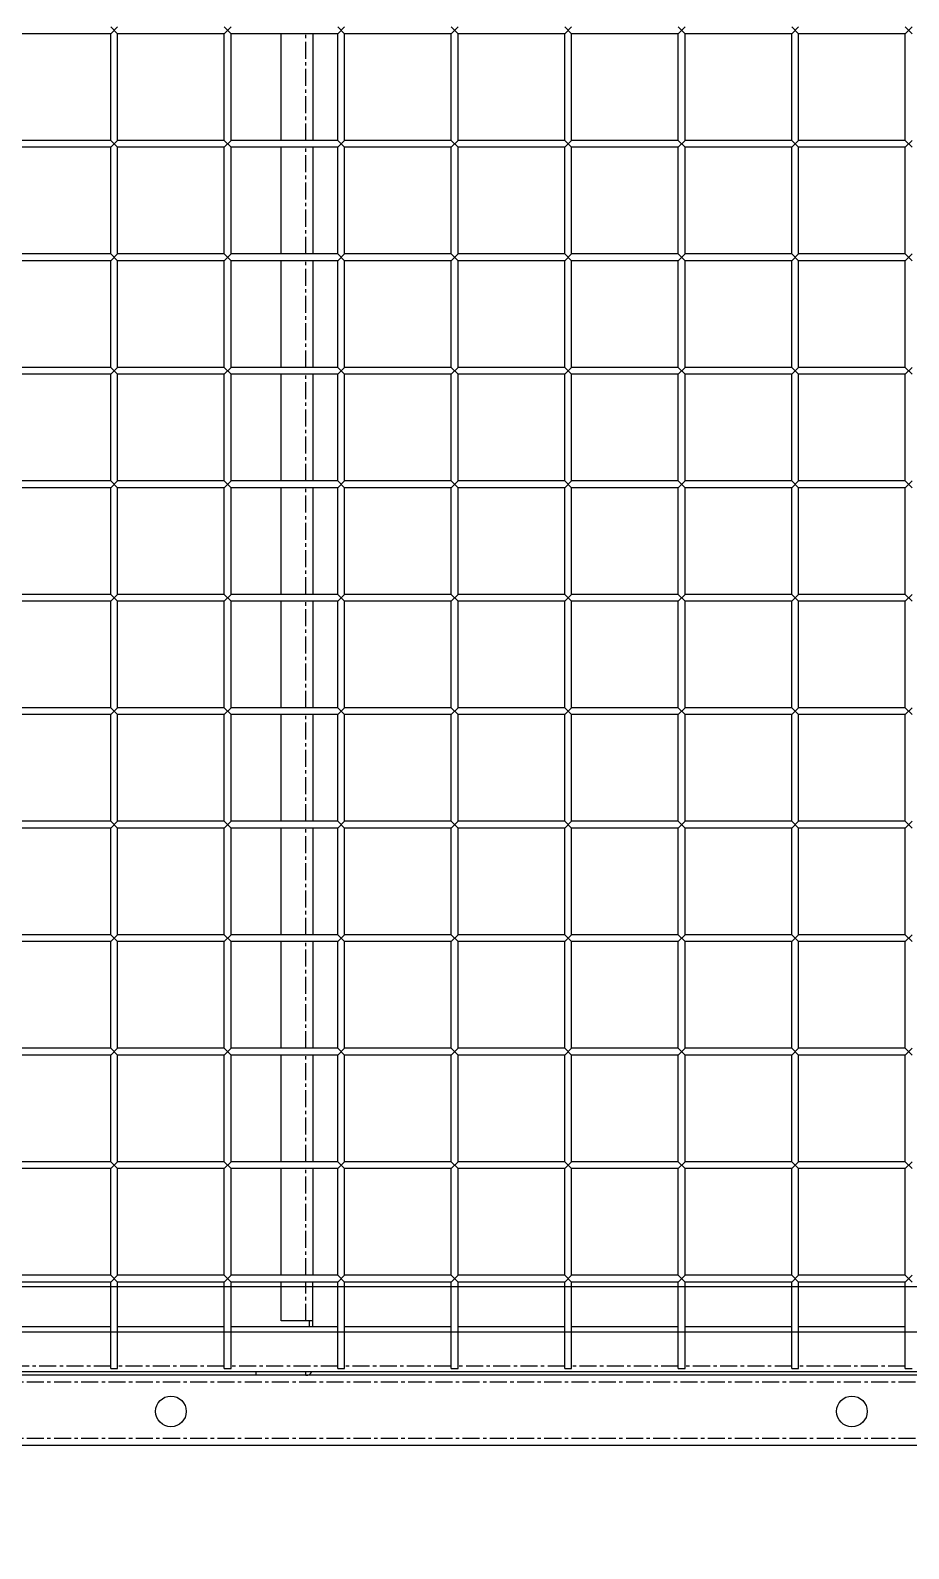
# Model space of a CAD drawing. Header units: millimetres. Extents: x -198529 to 244266, y -64 to 158464.
# Drawn here: x -145240 to -144853, y 94488 to 95157 of the extents above; entities that cross this region are included whole.
import ezdxf

# ---------------------------------------------------------------- set-up
doc = ezdxf.new("R2010")
doc.units = ezdxf.units.MM
doc.linetypes.add('CENTER', pattern=[12, 7.5, -1.5, 1.5, -1.5])
doc.layers.add('0-DCC', color=30, linetype='Continuous')
doc.layers.add('0-DCC-STRUC', color=180, linetype='Continuous')

# ---------------------------------------------------------------- blocks, each defined once
blk = doc.blocks.new('DCC2850x2600(左)')
at = {"color": 0, "linetype": 'Continuous'}
for p, q in [((49013.5, -73853.48), (49016.5, -73856.48)), ((49013.5, -73856.48), (49016.5, -73853.48)), ((49063.5, -73853.48), (49066.5, -73856.48)), ((49063.5, -73856.48), (49066.5, -73853.48)), ((49113.5, -73853.48), (49116.5, -73856.48)), ((49113.5, -73856.48), (49116.5, -73853.48)), ((49163.5, -73853.48), (49166.5, -73856.48)), ((49163.5, -73856.48), (49166.5, -73853.48)), ((49213.5, -73853.48), (49216.5, -73856.48)), ((49213.5, -73856.48), (49216.5, -73853.48)), ((49263.5, -73853.48), (49266.5, -73856.48)), ((49263.5, -73856.48), (49266.5, -73853.48)), ((49313.5, -73853.48), (49316.5, -73856.48)), ((49313.5, -73856.48), (49316.5, -73853.48)), ((49363.5, -73853.48), (49366.5, -73856.48)), ((49363.5, -73856.48), (49366.5, -73853.48)), ((49013.5, -73856.48), (48966.5, -73856.48)), ((49013.5, -73903.48), (49013.5, -73856.48)), ((49016.5, -73903.48), (49016.5, -73856.48)), ((49063.5, -73856.48), (49016.5, -73856.48)), ((49063.5, -73903.48), (49063.5, -73856.48)), ((49066.5, -73903.48), (49066.5, -73856.48)), ((49113.5, -73856.48), (49066.5, -73856.48)), ((49088.5, -73903.48), (49088.5, -73856.48)), ((49102.5, -73856.48), (49102.5, -73903.48)), ((49113.5, -73903.48), (49113.5, -73856.48)), ((49116.5, -73903.48), (49116.5, -73856.48)), ((49163.5, -73856.48), (49116.5, -73856.48)), ((49163.5, -73903.48), (49163.5, -73856.48)), ((49166.5, -73903.48), (49166.5, -73856.48)), ((49213.5, -73856.48), (49166.5, -73856.48)), ((49213.5, -73903.48), (49213.5, -73856.48)), ((49263.5, -73856.48), (49216.5, -73856.48)), ((49216.5, -73903.48), (49216.5, -73856.48)), ((49263.5, -73903.48), (49263.5, -73856.48)), ((49313.5, -73856.48), (49266.5, -73856.48)), ((49266.5, -73903.48), (49266.5, -73856.48)), ((49313.5, -73903.48), (49313.5, -73856.48)), ((49363.5, -73856.48), (49316.5, -73856.48)), ((49316.5, -73903.48), (49316.5, -73856.48)), ((49363.5, -73903.48), (49363.5, -73856.48)), ((49013.5, -73903.48), (48966.5, -73903.48)), ((49013.5, -73906.48), (48966.5, -73906.48)), ((49013.5, -73903.48), (49016.5, -73906.48)), ((49013.5, -73906.48), (49016.5, -73903.48)), ((49013.5, -73953.48), (49013.5, -73906.48)), ((49063.5, -73903.48), (49016.5, -73903.48)), ((49016.5, -73953.48), (49016.5, -73906.48)), ((49063.5, -73906.48), (49016.5, -73906.48)), ((49063.5, -73903.48), (49066.5, -73906.48)), ((49063.5, -73906.48), (49066.5, -73903.48)), ((49063.5, -73953.48), (49063.5, -73906.48)), ((49113.5, -73903.48), (49066.5, -73903.48)), ((49113.5, -73906.48), (49066.5, -73906.48)), ((49066.5, -73953.48), (49066.5, -73906.48)), ((49088.5, -73953.48), (49088.5, -73906.48)), ((49102.5, -73906.48), (49102.5, -73953.48)), ((49113.5, -73903.48), (49116.5, -73906.48)), ((49113.5, -73906.48), (49116.5, -73903.48)), ((49113.5, -73953.48), (49113.5, -73906.48)), ((49163.5, -73903.48), (49116.5, -73903.48)), ((49163.5, -73906.48), (49116.5, -73906.48)), ((49116.5, -73953.48), (49116.5, -73906.48)), ((49163.5, -73903.48), (49166.5, -73906.48)), ((49163.5, -73906.48), (49166.5, -73903.48)), ((49163.5, -73953.48), (49163.5, -73906.48)), ((49213.5, -73903.48), (49166.5, -73903.48)), ((49213.5, -73906.48), (49166.5, -73906.48)), ((49166.5, -73953.48), (49166.5, -73906.48)), ((49213.5, -73903.48), (49216.5, -73906.48)), ((49213.5, -73906.48), (49216.5, -73903.48)), ((49213.5, -73953.48), (49213.5, -73906.48)), ((49263.5, -73903.48), (49216.5, -73903.48)), ((49263.5, -73906.48), (49216.5, -73906.48)), ((49216.5, -73953.48), (49216.5, -73906.48)), ((49263.5, -73903.48), (49266.5, -73906.48)), ((49263.5, -73906.48), (49266.5, -73903.48)), ((49263.5, -73953.48), (49263.5, -73906.48)), ((49313.5, -73903.48), (49266.5, -73903.48)), ((49313.5, -73906.48), (49266.5, -73906.48)), ((49266.5, -73953.48), (49266.5, -73906.48)), ((49313.5, -73903.48), (49316.5, -73906.48)), ((49313.5, -73906.48), (49316.5, -73903.48)), ((49313.5, -73953.48), (49313.5, -73906.48)), ((49363.5, -73903.48), (49316.5, -73903.48)), ((49363.5, -73906.48), (49316.5, -73906.48)), ((49316.5, -73953.48), (49316.5, -73906.48)), ((49363.5, -73903.48), (49366.5, -73906.48)), ((49363.5, -73906.48), (49366.5, -73903.48)), ((49363.5, -73953.48), (49363.5, -73906.48)), ((49013.5, -73953.48), (48966.5, -73953.48)), ((49013.5, -73953.48), (49016.5, -73956.48)), ((49013.5, -73956.48), (49016.5, -73953.48)), ((49063.5, -73953.48), (49016.5, -73953.48)), ((49063.5, -73953.48), (49066.5, -73956.48)), ((49063.5, -73956.48), (49066.5, -73953.48)), ((49113.5, -73953.48), (49066.5, -73953.48)), ((49113.5, -73953.48), (49116.5, -73956.48)), ((49113.5, -73956.48), (49116.5, -73953.48)), ((49163.5, -73953.48), (49116.5, -73953.48)), ((49163.5, -73953.48), (49166.5, -73956.48)), ((49163.5, -73956.48), (49166.5, -73953.48)), ((49213.5, -73953.48), (49166.5, -73953.48)), ((49213.5, -73953.48), (49216.5, -73956.48)), ((49213.5, -73956.48), (49216.5, -73953.48)), ((49263.5, -73953.48), (49216.5, -73953.48)), ((49263.5, -73953.48), (49266.5, -73956.48)), ((49263.5, -73956.48), (49266.5, -73953.48)), ((49313.5, -73953.48), (49266.5, -73953.48)), ((49313.5, -73953.48), (49316.5, -73956.48)), ((49313.5, -73956.48), (49316.5, -73953.48)), ((49363.5, -73953.48), (49316.5, -73953.48)), ((49363.5, -73953.48), (49366.5, -73956.48)), ((49363.5, -73956.48), (49366.5, -73953.48)), ((49013.5, -73956.48), (48966.5, -73956.48)), ((49013.5, -74003.48), (49013.5, -73956.48)), ((49016.5, -74003.48), (49016.5, -73956.48)), ((49063.5, -73956.48), (49016.5, -73956.48)), ((49063.5, -74003.48), (49063.5, -73956.48)), ((49113.5, -73956.48), (49066.5, -73956.48)), ((49066.5, -74003.48), (49066.5, -73956.48)), ((49088.5, -74003.48), (49088.5, -73956.48)), ((49102.5, -73956.48), (49102.5, -74003.48)), ((49113.5, -74003.48), (49113.5, -73956.48)), ((49163.5, -73956.48), (49116.5, -73956.48)), ((49116.5, -74003.48), (49116.5, -73956.48)), ((49163.5, -74003.48), (49163.5, -73956.48)), ((49213.5, -73956.48), (49166.5, -73956.48)), ((49166.5, -74003.48), (49166.5, -73956.48)), ((49213.5, -74003.48), (49213.5, -73956.48)), ((49263.5, -73956.48), (49216.5, -73956.48)), ((49216.5, -74003.48), (49216.5, -73956.48)), ((49263.5, -74003.48), (49263.5, -73956.48)), ((49313.5, -73956.48), (49266.5, -73956.48)), ((49266.5, -74003.48), (49266.5, -73956.48)), ((49313.5, -74003.48), (49313.5, -73956.48)), ((49363.5, -73956.48), (49316.5, -73956.48)), ((49316.5, -74003.48), (49316.5, -73956.48)), ((49363.5, -74003.48), (49363.5, -73956.48)), ((49013.5, -74003.48), (48966.5, -74003.48)), ((49013.5, -74006.48), (48966.5, -74006.48)), ((49013.5, -74003.48), (49016.5, -74006.48)), ((49013.5, -74006.48), (49016.5, -74003.48)), ((49013.5, -74053.48), (49013.5, -74006.48)), ((49063.5, -74003.48), (49016.5, -74003.48)), ((49016.5, -74053.48), (49016.5, -74006.48)), ((49063.5, -74006.48), (49016.5, -74006.48)), ((49063.5, -74003.48), (49066.5, -74006.48)), ((49063.5, -74006.48), (49066.5, -74003.48)), ((49063.5, -74053.48), (49063.5, -74006.48)), ((49113.5, -74003.48), (49066.5, -74003.48)), ((49113.5, -74006.48), (49066.5, -74006.48)), ((49066.5, -74053.48), (49066.5, -74006.48)), ((49088.5, -74053.48), (49088.5, -74006.48)), ((49102.5, -74006.48), (49102.5, -74053.48)), ((49113.5, -74003.48), (49116.5, -74006.48)), ((49113.5, -74006.48), (49116.5, -74003.48)), ((49113.5, -74053.48), (49113.5, -74006.48)), ((49163.5, -74003.48), (49116.5, -74003.48)), ((49163.5, -74006.48), (49116.5, -74006.48)), ((49116.5, -74053.48), (49116.5, -74006.48)), ((49163.5, -74003.48), (49166.5, -74006.48)), ((49163.5, -74006.48), (49166.5, -74003.48)), ((49163.5, -74053.48), (49163.5, -74006.48)), ((49213.5, -74003.48), (49166.5, -74003.48)), ((49213.5, -74006.48), (49166.5, -74006.48)), ((49166.5, -74053.48), (49166.5, -74006.48)), ((49213.5, -74003.48), (49216.5, -74006.48)), ((49213.5, -74006.48), (49216.5, -74003.48)), ((49213.5, -74053.48), (49213.5, -74006.48)), ((49263.5, -74003.48), (49216.5, -74003.48)), ((49263.5, -74006.48), (49216.5, -74006.48)), ((49216.5, -74053.48), (49216.5, -74006.48)), ((49263.5, -74003.48), (49266.5, -74006.48)), ((49263.5, -74006.48), (49266.5, -74003.48)), ((49263.5, -74053.48), (49263.5, -74006.48)), ((49313.5, -74003.48), (49266.5, -74003.48)), ((49313.5, -74006.48), (49266.5, -74006.48)), ((49266.5, -74053.48), (49266.5, -74006.48)), ((49313.5, -74003.48), (49316.5, -74006.48)), ((49313.5, -74006.48), (49316.5, -74003.48)), ((49313.5, -74053.48), (49313.5, -74006.48)), ((49363.5, -74003.48), (49316.5, -74003.48)), ((49363.5, -74006.48), (49316.5, -74006.48)), ((49316.5, -74053.48), (49316.5, -74006.48)), ((49363.5, -74003.48), (49366.5, -74006.48)), ((49363.5, -74006.48), (49366.5, -74003.48)), ((49363.5, -74053.48), (49363.5, -74006.48)), ((49013.5, -74053.48), (48966.5, -74053.48)), ((49013.5, -74053.48), (49016.5, -74056.48)), ((49013.5, -74056.48), (49016.5, -74053.48)), ((49063.5, -74053.48), (49016.5, -74053.48)), ((49063.5, -74053.48), (49066.5, -74056.48)), ((49063.5, -74056.48), (49066.5, -74053.48)), ((49113.5, -74053.48), (49066.5, -74053.48)), ((49113.5, -74053.48), (49116.5, -74056.48)), ((49113.5, -74056.48), (49116.5, -74053.48)), ((49163.5, -74053.48), (49116.5, -74053.48)), ((49163.5, -74053.48), (49166.5, -74056.48)), ((49163.5, -74056.48), (49166.5, -74053.48)), ((49213.5, -74053.48), (49166.5, -74053.48)), ((49213.5, -74053.48), (49216.5, -74056.48)), ((49213.5, -74056.48), (49216.5, -74053.48)), ((49263.5, -74053.48), (49216.5, -74053.48)), ((49263.5, -74053.48), (49266.5, -74056.48)), ((49263.5, -74056.48), (49266.5, -74053.48)), ((49313.5, -74053.48), (49266.5, -74053.48)), ((49313.5, -74053.48), (49316.5, -74056.48)), ((49313.5, -74056.48), (49316.5, -74053.48)), ((49363.5, -74053.48), (49316.5, -74053.48)), ((49363.5, -74053.48), (49366.5, -74056.48)), ((49363.5, -74056.48), (49366.5, -74053.48)), ((49013.5, -74056.48), (48966.5, -74056.48)), ((49013.5, -74103.48), (49013.5, -74056.48)), ((49063.5, -74056.48), (49016.5, -74056.48)), ((49016.5, -74103.48), (49016.5, -74056.48)), ((49063.5, -74103.48), (49063.5, -74056.48)), ((49113.5, -74056.48), (49066.5, -74056.48)), ((49066.5, -74103.48), (49066.5, -74056.48)), ((49088.5, -74103.48), (49088.5, -74056.48)), ((49102.5, -74056.48), (49102.5, -74103.48)), ((49113.5, -74103.48), (49113.5, -74056.48)), ((49163.5, -74056.48), (49116.5, -74056.48)), ((49116.5, -74103.48), (49116.5, -74056.48)), ((49163.5, -74103.48), (49163.5, -74056.48)), ((49213.5, -74056.48), (49166.5, -74056.48)), ((49166.5, -74103.48), (49166.5, -74056.48)), ((49213.5, -74103.48), (49213.5, -74056.48)), ((49263.5, -74056.48), (49216.5, -74056.48)), ((49216.5, -74103.48), (49216.5, -74056.48)), ((49263.5, -74103.48), (49263.5, -74056.48)), ((49313.5, -74056.48), (49266.5, -74056.48)), ((49266.5, -74103.48), (49266.5, -74056.48)), ((49313.5, -74103.48), (49313.5, -74056.48)), ((49363.5, -74056.48), (49316.5, -74056.48)), ((49316.5, -74103.48), (49316.5, -74056.48)), ((49363.5, -74103.48), (49363.5, -74056.48)), ((49013.5, -74103.48), (48966.5, -74103.48)), ((49013.5, -74106.48), (48966.5, -74106.48)), ((49013.5, -74103.48), (49016.5, -74106.48)), ((49013.5, -74106.48), (49016.5, -74103.48)), ((49013.5, -74153.48), (49013.5, -74106.48)), ((49063.5, -74103.48), (49016.5, -74103.48)), ((49063.5, -74106.48), (49016.5, -74106.48)), ((49016.5, -74153.48), (49016.5, -74106.48)), ((49063.5, -74103.48), (49066.5, -74106.48)), ((49063.5, -74106.48), (49066.5, -74103.48)), ((49063.5, -74153.48), (49063.5, -74106.48)), ((49113.5, -74103.48), (49066.5, -74103.48)), ((49113.5, -74106.48), (49066.5, -74106.48)), ((49066.5, -74153.48), (49066.5, -74106.48)), ((49088.5, -74153.48), (49088.5, -74106.48)), ((49102.5, -74106.48), (49102.5, -74153.48)), ((49113.5, -74103.48), (49116.5, -74106.48)), ((49113.5, -74106.48), (49116.5, -74103.48)), ((49113.5, -74153.48), (49113.5, -74106.48)), ((49163.5, -74103.48), (49116.5, -74103.48)), ((49163.5, -74106.48), (49116.5, -74106.48)), ((49116.5, -74153.48), (49116.5, -74106.48)), ((49163.5, -74103.48), (49166.5, -74106.48)), ((49163.5, -74106.48), (49166.5, -74103.48)), ((49163.5, -74153.48), (49163.5, -74106.48)), ((49213.5, -74103.48), (49166.5, -74103.48)), ((49213.5, -74106.48), (49166.5, -74106.48)), ((49166.5, -74153.48), (49166.5, -74106.48)), ((49213.5, -74103.48), (49216.5, -74106.48)), ((49213.5, -74106.48), (49216.5, -74103.48)), ((49213.5, -74153.48), (49213.5, -74106.48)), ((49263.5, -74103.48), (49216.5, -74103.48)), ((49263.5, -74106.48), (49216.5, -74106.48)), ((49216.5, -74153.48), (49216.5, -74106.48)), ((49263.5, -74103.48), (49266.5, -74106.48)), ((49263.5, -74106.48), (49266.5, -74103.48)), ((49263.5, -74153.48), (49263.5, -74106.48)), ((49313.5, -74103.48), (49266.5, -74103.48)), ((49313.5, -74106.48), (49266.5, -74106.48)), ((49266.5, -74153.48), (49266.5, -74106.48)), ((49313.5, -74103.48), (49316.5, -74106.48)), ((49313.5, -74106.48), (49316.5, -74103.48)), ((49313.5, -74153.48), (49313.5, -74106.48)), ((49363.5, -74103.48), (49316.5, -74103.48)), ((49363.5, -74106.48), (49316.5, -74106.48)), ((49316.5, -74153.48), (49316.5, -74106.48)), ((49363.5, -74103.48), (49366.5, -74106.48)), ((49363.5, -74106.48), (49366.5, -74103.48)), ((49363.5, -74153.48), (49363.5, -74106.48)), ((49013.5, -74153.48), (48966.5, -74153.48)), ((49013.5, -74153.48), (49016.5, -74156.48)), ((49013.5, -74156.48), (49016.5, -74153.48)), ((49063.5, -74153.48), (49016.5, -74153.48)), ((49063.5, -74153.48), (49066.5, -74156.48)), ((49063.5, -74156.48), (49066.5, -74153.48)), ((49113.5, -74153.48), (49066.5, -74153.48)), ((49113.5, -74153.48), (49116.5, -74156.48)), ((49113.5, -74156.48), (49116.5, -74153.48)), ((49163.5, -74153.48), (49116.5, -74153.48)), ((49163.5, -74153.48), (49166.5, -74156.48)), ((49163.5, -74156.48), (49166.5, -74153.48)), ((49213.5, -74153.48), (49166.5, -74153.48)), ((49213.5, -74153.48), (49216.5, -74156.48)), ((49213.5, -74156.48), (49216.5, -74153.48)), ((49263.5, -74153.48), (49216.5, -74153.48)), ((49263.5, -74153.48), (49266.5, -74156.48)), ((49263.5, -74156.48), (49266.5, -74153.48)), ((49313.5, -74153.48), (49266.5, -74153.48)), ((49313.5, -74153.48), (49316.5, -74156.48)), ((49313.5, -74156.48), (49316.5, -74153.48)), ((49363.5, -74153.48), (49316.5, -74153.48)), ((49363.5, -74153.48), (49366.5, -74156.48)), ((49363.5, -74156.48), (49366.5, -74153.48)), ((49013.5, -74156.48), (48966.5, -74156.48)), ((49013.5, -74203.48), (49013.5, -74156.48)), ((49063.5, -74156.48), (49016.5, -74156.48)), ((49016.5, -74203.48), (49016.5, -74156.48)), ((49063.5, -74203.48), (49063.5, -74156.48)), ((49113.5, -74156.48), (49066.5, -74156.48)), ((49066.5, -74203.48), (49066.5, -74156.48)), ((49088.5, -74203.48), (49088.5, -74156.48)), ((49102.5, -74156.48), (49102.5, -74203.48)), ((49113.5, -74203.48), (49113.5, -74156.48)), ((49163.5, -74156.48), (49116.5, -74156.48)), ((49116.5, -74203.48), (49116.5, -74156.48)), ((49163.5, -74203.48), (49163.5, -74156.48)), ((49213.5, -74156.48), (49166.5, -74156.48)), ((49166.5, -74203.48), (49166.5, -74156.48)), ((49213.5, -74203.48), (49213.5, -74156.48)), ((49263.5, -74156.48), (49216.5, -74156.48)), ((49216.5, -74203.48), (49216.5, -74156.48)), ((49263.5, -74203.48), (49263.5, -74156.48)), ((49313.5, -74156.48), (49266.5, -74156.48)), ((49266.5, -74203.48), (49266.5, -74156.48)), ((49313.5, -74203.48), (49313.5, -74156.48)), ((49363.5, -74156.48), (49316.5, -74156.48)), ((49316.5, -74203.48), (49316.5, -74156.48)), ((49363.5, -74203.48), (49363.5, -74156.48)), ((49013.5, -74203.48), (48966.5, -74203.48)), ((49013.5, -74206.48), (48966.5, -74206.48)), ((49013.5, -74203.48), (49016.5, -74206.48)), ((49013.5, -74206.48), (49016.5, -74203.48)), ((49013.5, -74253.48), (49013.5, -74206.48)), ((49063.5, -74203.48), (49016.5, -74203.48)), ((49063.5, -74206.48), (49016.5, -74206.48)), ((49016.5, -74253.48), (49016.5, -74206.48)), ((49063.5, -74203.48), (49066.5, -74206.48)), ((49063.5, -74206.48), (49066.5, -74203.48)), ((49063.5, -74253.48), (49063.5, -74206.48)), ((49113.5, -74203.48), (49066.5, -74203.48)), ((49113.5, -74206.48), (49066.5, -74206.48)), ((49066.5, -74253.48), (49066.5, -74206.48)), ((49088.5, -74253.48), (49088.5, -74206.48)), ((49102.5, -74206.48), (49102.5, -74253.48)), ((49113.5, -74203.48), (49116.5, -74206.48)), ((49113.5, -74206.48), (49116.5, -74203.48)), ((49113.5, -74253.48), (49113.5, -74206.48)), ((49163.5, -74203.48), (49116.5, -74203.48)), ((49163.5, -74206.48), (49116.5, -74206.48)), ((49116.5, -74253.48), (49116.5, -74206.48)), ((49163.5, -74203.48), (49166.5, -74206.48)), ((49163.5, -74206.48), (49166.5, -74203.48)), ((49163.5, -74253.48), (49163.5, -74206.48)), ((49213.5, -74203.48), (49166.5, -74203.48)), ((49213.5, -74206.48), (49166.5, -74206.48)), ((49166.5, -74253.48), (49166.5, -74206.48)), ((49213.5, -74203.48), (49216.5, -74206.48)), ((49213.5, -74206.48), (49216.5, -74203.48)), ((49213.5, -74253.48), (49213.5, -74206.48)), ((49263.5, -74203.48), (49216.5, -74203.48)), ((49263.5, -74206.48), (49216.5, -74206.48)), ((49216.5, -74253.48), (49216.5, -74206.48)), ((49263.5, -74203.48), (49266.5, -74206.48)), ((49263.5, -74206.48), (49266.5, -74203.48)), ((49263.5, -74253.48), (49263.5, -74206.48)), ((49313.5, -74203.48), (49266.5, -74203.48)), ((49313.5, -74206.48), (49266.5, -74206.48)), ((49266.5, -74253.48), (49266.5, -74206.48)), ((49313.5, -74203.48), (49316.5, -74206.48)), ((49313.5, -74206.48), (49316.5, -74203.48)), ((49313.5, -74253.48), (49313.5, -74206.48)), ((49363.5, -74203.48), (49316.5, -74203.48)), ((49363.5, -74206.48), (49316.5, -74206.48)), ((49316.5, -74253.48), (49316.5, -74206.48)), ((49363.5, -74203.48), (49366.5, -74206.48)), ((49363.5, -74206.48), (49366.5, -74203.48)), ((49363.5, -74253.48), (49363.5, -74206.48)), ((49013.5, -74253.48), (48966.5, -74253.48)), ((49013.5, -74256.48), (48966.5, -74256.48)), ((49013.5, -74253.48), (49016.5, -74256.48)), ((49013.5, -74256.48), (49016.5, -74253.48)), ((49013.5, -74303.48), (49013.5, -74256.48)), ((49063.5, -74253.48), (49016.5, -74253.48)), ((49063.5, -74256.48), (49016.5, -74256.48)), ((49016.5, -74303.48), (49016.5, -74256.48)), ((49063.5, -74253.48), (49066.5, -74256.48)), ((49063.5, -74256.48), (49066.5, -74253.48)), ((49063.5, -74303.48), (49063.5, -74256.48)), ((49113.5, -74253.48), (49066.5, -74253.48)), ((49113.5, -74256.48), (49066.5, -74256.48)), ((49066.5, -74303.48), (49066.5, -74256.48)), ((49088.5, -74303.48), (49088.5, -74256.48)), ((49102.5, -74256.48), (49102.5, -74303.48)), ((49113.5, -74253.48), (49116.5, -74256.48)), ((49113.5, -74256.48), (49116.5, -74253.48)), ((49113.5, -74303.48), (49113.5, -74256.48)), ((49163.5, -74253.48), (49116.5, -74253.48)), ((49163.5, -74256.48), (49116.5, -74256.48)), ((49116.5, -74303.48), (49116.5, -74256.48)), ((49163.5, -74253.48), (49166.5, -74256.48)), ((49163.5, -74256.48), (49166.5, -74253.48)), ((49163.5, -74303.48), (49163.5, -74256.48)), ((49213.5, -74253.48), (49166.5, -74253.48)), ((49213.5, -74256.48), (49166.5, -74256.48)), ((49166.5, -74303.48), (49166.5, -74256.48)), ((49213.5, -74253.48), (49216.5, -74256.48)), ((49213.5, -74256.48), (49216.5, -74253.48)), ((49213.5, -74303.48), (49213.5, -74256.48)), ((49263.5, -74253.48), (49216.5, -74253.48)), ((49263.5, -74256.48), (49216.5, -74256.48)), ((49216.5, -74303.48), (49216.5, -74256.48)), ((49263.5, -74253.48), (49266.5, -74256.48)), ((49263.5, -74256.48), (49266.5, -74253.48)), ((49263.5, -74303.48), (49263.5, -74256.48)), ((49313.5, -74253.48), (49266.5, -74253.48)), ((49313.5, -74256.48), (49266.5, -74256.48)), ((49266.5, -74303.48), (49266.5, -74256.48)), ((49313.5, -74253.48), (49316.5, -74256.48)), ((49313.5, -74256.48), (49316.5, -74253.48)), ((49313.5, -74303.48), (49313.5, -74256.48)), ((49363.5, -74253.48), (49316.5, -74253.48)), ((49363.5, -74256.48), (49316.5, -74256.48)), ((49316.5, -74303.48), (49316.5, -74256.48)), ((49363.5, -74253.48), (49366.5, -74256.48)), ((49363.5, -74256.48), (49366.5, -74253.48)), ((49363.5, -74303.48), (49363.5, -74256.48)), ((49013.5, -74303.48), (48966.5, -74303.48)), ((49013.5, -74306.48), (48966.5, -74306.48)), ((49013.5, -74303.48), (49016.5, -74306.48)), ((49013.5, -74306.48), (49016.5, -74303.48)), ((49013.5, -74353.48), (49013.5, -74306.48)), ((49063.5, -74303.48), (49016.5, -74303.48)), ((49063.5, -74306.48), (49016.5, -74306.48)), ((49016.5, -74353.48), (49016.5, -74306.48)), ((49063.5, -74303.48), (49066.5, -74306.48)), ((49063.5, -74306.48), (49066.5, -74303.48)), ((49063.5, -74353.48), (49063.5, -74306.48)), ((49113.5, -74303.48), (49066.5, -74303.48)), ((49113.5, -74306.48), (49066.5, -74306.48)), ((49066.5, -74353.48), (49066.5, -74306.48)), ((49088.5, -74353.48), (49088.5, -74306.48)), ((49102.5, -74306.48), (49102.5, -74353.48)), ((49113.5, -74303.48), (49116.5, -74306.48)), ((49113.5, -74306.48), (49116.5, -74303.48)), ((49113.5, -74353.48), (49113.5, -74306.48)), ((49163.5, -74303.48), (49116.5, -74303.48)), ((49163.5, -74306.48), (49116.5, -74306.48)), ((49116.5, -74353.48), (49116.5, -74306.48)), ((49163.5, -74303.48), (49166.5, -74306.48)), ((49163.5, -74306.48), (49166.5, -74303.48)), ((49163.5, -74353.48), (49163.5, -74306.48)), ((49213.5, -74303.48), (49166.5, -74303.48)), ((49213.5, -74306.48), (49166.5, -74306.48)), ((49166.5, -74353.48), (49166.5, -74306.48)), ((49213.5, -74303.48), (49216.5, -74306.48)), ((49213.5, -74306.48), (49216.5, -74303.48)), ((49213.5, -74353.48), (49213.5, -74306.48)), ((49263.5, -74303.48), (49216.5, -74303.48)), ((49263.5, -74306.48), (49216.5, -74306.48)), ((49216.5, -74353.48), (49216.5, -74306.48)), ((49263.5, -74303.48), (49266.5, -74306.48)), ((49263.5, -74306.48), (49266.5, -74303.48)), ((49263.5, -74353.48), (49263.5, -74306.48)), ((49313.5, -74303.48), (49266.5, -74303.48)), ((49313.5, -74306.48), (49266.5, -74306.48)), ((49266.5, -74353.48), (49266.5, -74306.48)), ((49313.5, -74303.48), (49316.5, -74306.48)), ((49313.5, -74306.48), (49316.5, -74303.48)), ((49313.5, -74353.48), (49313.5, -74306.48)), ((49363.5, -74303.48), (49316.5, -74303.48)), ((49363.5, -74306.48), (49316.5, -74306.48)), ((49316.5, -74353.48), (49316.5, -74306.48)), ((49363.5, -74303.48), (49366.5, -74306.48)), ((49363.5, -74306.48), (49366.5, -74303.48)), ((49363.5, -74353.48), (49363.5, -74306.48)), ((49013.5, -74353.48), (48966.5, -74353.48)), ((49013.5, -74356.48), (48966.5, -74356.48)), ((49013.5, -74353.48), (49016.5, -74356.48)), ((49013.5, -74356.48), (49016.5, -74353.48)), ((49013.5, -74403.48), (49013.5, -74356.48)), ((49063.5, -74353.48), (49016.5, -74353.48)), ((49063.5, -74356.48), (49016.5, -74356.48)), ((49016.5, -74403.48), (49016.5, -74356.48)), ((49063.5, -74353.48), (49066.5, -74356.48)), ((49063.5, -74356.48), (49066.5, -74353.48)), ((49063.5, -74403.48), (49063.5, -74356.48)), ((49113.5, -74353.48), (49066.5, -74353.48)), ((49113.5, -74356.48), (49066.5, -74356.48)), ((49066.5, -74403.48), (49066.5, -74356.48)), ((49088.5, -74403.48), (49088.5, -74356.48)), ((49102.5, -74356.48), (49102.5, -74403.48)), ((49113.5, -74353.48), (49116.5, -74356.48)), ((49113.5, -74356.48), (49116.5, -74353.48)), ((49113.5, -74403.48), (49113.5, -74356.48)), ((49163.5, -74353.48), (49116.5, -74353.48)), ((49163.5, -74356.48), (49116.5, -74356.48)), ((49116.5, -74403.48), (49116.5, -74356.48)), ((49163.5, -74353.48), (49166.5, -74356.48)), ((49163.5, -74356.48), (49166.5, -74353.48)), ((49163.5, -74403.48), (49163.5, -74356.48)), ((49213.5, -74353.48), (49166.5, -74353.48)), ((49213.5, -74356.48), (49166.5, -74356.48)), ((49166.5, -74403.48), (49166.5, -74356.48)), ((49213.5, -74353.48), (49216.5, -74356.48)), ((49213.5, -74356.48), (49216.5, -74353.48)), ((49213.5, -74403.48), (49213.5, -74356.48)), ((49263.5, -74353.48), (49216.5, -74353.48)), ((49263.5, -74356.48), (49216.5, -74356.48)), ((49216.5, -74403.48), (49216.5, -74356.48)), ((49263.5, -74353.48), (49266.5, -74356.48)), ((49263.5, -74356.48), (49266.5, -74353.48)), ((49263.5, -74403.48), (49263.5, -74356.48)), ((49313.5, -74353.48), (49266.5, -74353.48)), ((49313.5, -74356.48), (49266.5, -74356.48)), ((49266.5, -74403.48), (49266.5, -74356.48)), ((49313.5, -74353.48), (49316.5, -74356.48)), ((49313.5, -74356.48), (49316.5, -74353.48)), ((49313.5, -74403.48), (49313.5, -74356.48)), ((49363.5, -74353.48), (49316.5, -74353.48)), ((49363.5, -74356.48), (49316.5, -74356.48)), ((49316.5, -74403.48), (49316.5, -74356.48)), ((49363.5, -74353.48), (49366.5, -74356.48)), ((49363.5, -74356.48), (49366.5, -74353.48)), ((49363.5, -74403.48), (49363.5, -74356.48)), ((49013.5, -74403.48), (48966.5, -74403.48)), ((49013.5, -74403.48), (49016.5, -74406.48)), ((49013.5, -74406.48), (49016.5, -74403.48)), ((49063.5, -74403.48), (49016.5, -74403.48)), ((49063.5, -74403.48), (49066.5, -74406.48)), ((49063.5, -74406.48), (49066.5, -74403.48)), ((49113.5, -74403.48), (49066.5, -74403.48)), ((49113.5, -74403.48), (49116.5, -74406.48)), ((49113.5, -74406.48), (49116.5, -74403.48)), ((49163.5, -74403.48), (49116.5, -74403.48)), ((49163.5, -74403.48), (49166.5, -74406.48)), ((49163.5, -74406.48), (49166.5, -74403.48)), ((49213.5, -74403.48), (49166.5, -74403.48)), ((49213.5, -74403.48), (49216.5, -74406.48)), ((49213.5, -74406.48), (49216.5, -74403.48)), ((49263.5, -74403.48), (49216.5, -74403.48)), ((49263.5, -74403.48), (49266.5, -74406.48)), ((49263.5, -74406.48), (49266.5, -74403.48)), ((49313.5, -74403.48), (49266.5, -74403.48)), ((49313.5, -74403.48), (49316.5, -74406.48)), ((49313.5, -74406.48), (49316.5, -74403.48)), ((49363.5, -74403.48), (49316.5, -74403.48)), ((49363.5, -74403.48), (49366.5, -74406.48)), ((49363.5, -74406.48), (49366.5, -74403.48)), ((49013.5, -74406.48), (48966.5, -74406.48)), ((49013.5, -74444.58), (49013.5, -74406.48)), ((49063.5, -74406.48), (49016.5, -74406.48)), ((49016.5, -74444.58), (49016.5, -74406.48)), ((49063.5, -74444.58), (49063.5, -74406.48)), ((49113.5, -74406.48), (49066.5, -74406.48)), ((49066.5, -74444.58), (49066.5, -74406.48)), ((49088.5, -74423.58), (49088.5, -74406.48)), ((49102.5, -74426.08), (49102.5, -74406.48)), ((49113.5, -74444.58), (49113.5, -74406.48)), ((49163.5, -74406.48), (49116.5, -74406.48)), ((49116.5, -74444.58), (49116.5, -74406.48)), ((49163.5, -74444.58), (49163.5, -74406.48)), ((49213.5, -74406.48), (49166.5, -74406.48)), ((49166.5, -74444.58), (49166.5, -74406.48)), ((49213.5, -74444.58), (49213.5, -74406.48)), ((49263.5, -74406.48), (49216.5, -74406.48)), ((49216.5, -74444.58), (49216.5, -74406.48)), ((49263.5, -74444.58), (49263.5, -74406.48)), ((49313.5, -74406.48), (49266.5, -74406.48)), ((49266.5, -74444.58), (49266.5, -74406.48)), ((49313.5, -74444.58), (49313.5, -74406.48)), ((49363.5, -74406.48), (49316.5, -74406.48)), ((49316.5, -74444.58), (49316.5, -74406.48)), ((49363.5, -74444.58), (49363.5, -74406.48)), ((49102.5, -74423.58), (49088.5, -74423.58)), ((49101, -74426.08), (49101, -74423.58)), ((48966.5, -74426.08), (49013.5, -74426.08)), ((49016.5, -74426.08), (49063.5, -74426.08)), ((49066.5, -74426.08), (49113.5, -74426.08)), ((49116.5, -74426.08), (49163.5, -74426.08)), ((49166.5, -74426.08), (49213.5, -74426.08)), ((49216.5, -74426.08), (49263.5, -74426.08)), ((49266.5, -74426.08), (49313.5, -74426.08)), ((49316.5, -74426.08), (49363.5, -74426.08)), ((50640, -74446.08), (47990, -74446.08)), ((50640, -74447.58), (47993, -74447.58)), ((49013.5, -74444.58), (49016.5, -74444.58)), ((49063.5, -74444.58), (49066.5, -74444.58)), ((49077.5, -74447.58), (49077.5, -74446.08)), ((49113.5, -74444.58), (49116.5, -74444.58)), ((49163.5, -74444.58), (49166.5, -74444.58)), ((49213.5, -74444.58), (49216.5, -74444.58)), ((49263.5, -74444.58), (49266.5, -74444.58)), ((49313.5, -74444.58), (49316.5, -74444.58)), ((49363.5, -74444.58), (49366.5, -74444.58)), ((50640, -74478.48), (47991.5, -74478.48))]:
    blk.add_line(p, q, dxfattribs=at)
at = {"color": 0, "linetype": 'CENTER'}
for p, q in [((49099.5, -73903.48), (49099.5, -73856.48)), ((49099.5, -73953.48), (49099.5, -73906.48)), ((49099.5, -74003.48), (49099.5, -73956.48)), ((49099.5, -74053.48), (49099.5, -74006.48)), ((49099.5, -74103.48), (49099.5, -74056.48)), ((49099.5, -74153.48), (49099.5, -74106.48)), ((49099.5, -74203.48), (49099.5, -74156.48)), ((49099.5, -74253.48), (49099.5, -74206.48)), ((49099.5, -74303.48), (49099.5, -74256.48)), ((49099.5, -74353.48), (49099.5, -74306.48)), ((49099.5, -74403.48), (49099.5, -74356.48)), ((49099.5, -74423.58), (49099.5, -74406.48)), ((49013.5, -74443.58), (48966.5, -74443.58)), ((49063.5, -74443.58), (49016.5, -74443.58)), ((49113.5, -74443.58), (49066.5, -74443.58)), ((49163.5, -74443.58), (49116.5, -74443.58)), ((49213.5, -74443.58), (49166.5, -74443.58)), ((49263.5, -74443.58), (49216.5, -74443.58)), ((49313.5, -74443.58), (49266.5, -74443.58)), ((49363.5, -74443.58), (49316.5, -74443.58)), ((49099.5, -74447.58), (49099.5, -74446.08)), ((50640, -74450.58), (47991.5, -74450.58)), ((50640, -74475.48), (47991.5, -74475.48))]:
    blk.add_line(p, q, dxfattribs=at)
at = {"color": 0, "linetype": 'Continuous'}
for centre in [(49040, -74463.48), (49340, -74463.48)]:
    blk.add_circle(centre, 6.75, dxfattribs=at)
blk.add_arc((49099.5, -74444.58), 3, 270, 330, dxfattribs=at)

msp = doc.modelspace()

# ---------------------------------------------------------------- linework, layer by layer
at = {"layer": '0-DCC-STRUC'}
for points in [[(-143436.27, 94453.01), (-146311.27, 94453.01), (-146311.27, 94603.01), (-143436.27, 94603.01)], [(-143436.27, 94473.01), (-146311.27, 94473.01), (-146311.27, 94583.01), (-143436.27, 94583.01)]]:
    msp.add_lwpolyline(points, close=True, dxfattribs=at)

# ---------------------------------------------------------------- block references
at = {"layer": '0-DCC'}
msp.add_blockref('DCC2850x2600(左)', (-194217.97, 169011.49), dxfattribs=at)

doc.saveas('drawing.dxf')
